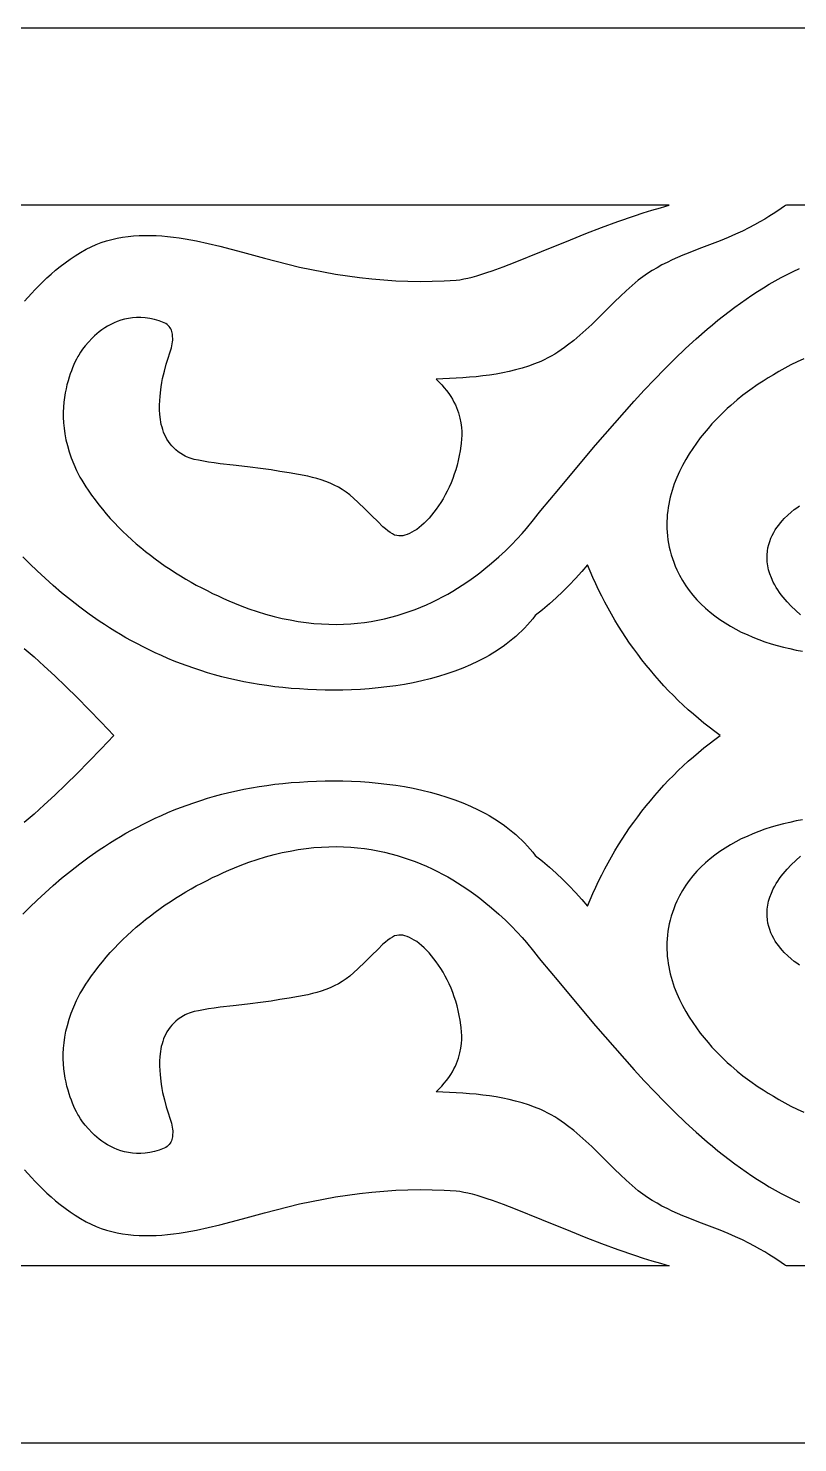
# Model space of a CAD drawing. Extents: x -290 to 290, y -60 to 60.
# Drawn here: x -144.3 to -79.1, y -60 to 60 of the extents above; entities that cross this region are included whole.
import ezdxf

# ---------------------------------------------------------------- set-up
doc = ezdxf.new("R2010")
doc.units = 0
doc.layers.get('DEFPOINTS').update_dxf_attribs({"color": 18, "linetype": 'CONTINUOUS'})

msp = doc.modelspace()

# ---------------------------------------------------------------- linework, layer by layer
at = {"layer": 'DEFPOINTS'}
msp.add_lwpolyline([(-290, -60), (290, -60), (290, 60), (-290, 60)], close=True, dxfattribs=at)
for points in [[(-144.66, 36.86), (-144.07, 37.51), (-143.76, 37.83), (-143.43, 38.16), (-143.1, 38.49), (-142.75, 38.82), (-142.39, 39.15), (-142.01, 39.47), (-141.62, 39.79), (-141.21, 40.1), (-140.79, 40.4), (-140.35, 40.7), (-139.89, 40.98), (-139.42, 41.25), (-139, 41.47), (-138.57, 41.66), (-138.14, 41.82), (-137.7, 41.97), (-137.25, 42.09), (-136.8, 42.2), (-136.34, 42.28), (-135.87, 42.34), (-135.4, 42.39), (-134.93, 42.42), (-134.45, 42.43), (-133.97, 42.43), (-133.49, 42.41), (-133.01, 42.38), (-132.52, 42.34), (-132.03, 42.28), (-131.54, 42.21), (-131.04, 42.14), (-130.55, 42.05), (-130.06, 41.96), (-129.08, 41.75), (-128.1, 41.51), (-127.13, 41.26), (-126.17, 41.01), (-124.31, 40.49), (-123.32, 40.23), (-122.32, 39.98), (-121.32, 39.74), (-120.31, 39.53), (-119.3, 39.33), (-118.28, 39.15), (-117.26, 39), (-116.24, 38.86), (-115.21, 38.74), (-114.19, 38.65), (-113.16, 38.58), (-112.13, 38.54), (-111.11, 38.53), (-110.08, 38.54), (-109.06, 38.57), (-108.03, 38.64), (-107.73, 38.67), (-107.4, 38.73), (-107.05, 38.8), (-106.68, 38.89), (-106.28, 39), (-105.87, 39.13), (-105.44, 39.27), (-105, 39.42), (-104.05, 39.77), (-103.03, 40.17), (-100.81, 41.07), (-98.36, 42.06), (-97.06, 42.58), (-95.72, 43.09), (-94.33, 43.6), (-92.91, 44.09), (-92.19, 44.33), (-91.46, 44.56), (-90.72, 44.78), (-89.98, 45), (-89.98, 45), (-118.62, 45), (-176.77, 45)], [(-21.89, 45), (-80.04, 45), (-80.1, 44.97), (-80.19, 44.91), (-80.48, 44.71), (-80.92, 44.41), (-81.52, 44.02), (-81.88, 43.81), (-82.28, 43.57), (-82.73, 43.33), (-83.22, 43.07), (-83.76, 42.8), (-84.34, 42.53), (-84.98, 42.26), (-85.65, 41.98), (-86.56, 41.63), (-87.47, 41.28), (-88.38, 40.93), (-88.83, 40.74), (-89.27, 40.55), (-89.72, 40.35), (-90.15, 40.14), (-90.59, 39.92), (-91.01, 39.69), (-91.42, 39.45), (-91.83, 39.19), (-92.22, 38.91), (-92.6, 38.62), (-93.12, 38.18), (-93.62, 37.73), (-94.12, 37.27), (-94.61, 36.79), (-95.58, 35.83), (-96.07, 35.35), (-96.55, 34.88), (-97.05, 34.41), (-97.55, 33.96), (-98.06, 33.52), (-98.59, 33.11), (-98.86, 32.91), (-99.13, 32.72), (-99.41, 32.53), (-99.69, 32.36), (-99.98, 32.19), (-100.27, 32.03), (-100.57, 31.88), (-100.87, 31.74), (-101.39, 31.52), (-101.92, 31.33), (-102.46, 31.16), (-103, 31.01), (-103.54, 30.88), (-104.1, 30.76), (-104.66, 30.66), (-105.22, 30.58), (-105.78, 30.51), (-106.35, 30.44), (-106.91, 30.39), (-107.48, 30.35), (-108.62, 30.28), (-109.75, 30.23), (-109.49, 29.99), (-109.26, 29.74), (-109.05, 29.5), (-108.85, 29.26), (-108.67, 29.01), (-108.51, 28.77), (-108.36, 28.53), (-108.23, 28.29), (-108.11, 28.06), (-108.01, 27.82), (-107.92, 27.59), (-107.84, 27.37), (-107.78, 27.15), (-107.72, 26.93), (-107.64, 26.52), (-107.59, 26.13), (-107.57, 25.78), (-107.57, 25.46), (-107.58, 25.18), (-107.63, 24.77), (-107.66, 24.58), (-107.71, 24.16), (-107.78, 23.75), (-107.87, 23.34), (-107.96, 22.94), (-108.08, 22.55), (-108.2, 22.17), (-108.33, 21.8), (-108.48, 21.44), (-108.63, 21.08), (-108.8, 20.74), (-108.97, 20.41), (-109.15, 20.09), (-109.34, 19.78), (-109.53, 19.49), (-109.73, 19.21), (-109.93, 18.94), (-110.14, 18.69), (-110.34, 18.45), (-110.55, 18.22), (-110.76, 18.02), (-110.97, 17.83), (-111.19, 17.65), (-111.39, 17.49), (-111.6, 17.36), (-111.81, 17.24), (-112.01, 17.14), (-112.2, 17.05), (-112.39, 16.99), (-112.58, 16.95), (-112.75, 16.93), (-112.92, 16.93), (-113.08, 16.96), (-113.26, 17.01), (-113.45, 17.1), (-113.64, 17.21), (-113.83, 17.35), (-114.04, 17.52), (-114.25, 17.71), (-114.7, 18.15), (-115.2, 18.65), (-115.76, 19.21), (-116.38, 19.8), (-116.72, 20.1), (-117.07, 20.41), (-117.38, 20.65), (-117.7, 20.87), (-118.03, 21.07), (-118.38, 21.25), (-118.74, 21.41), (-119.1, 21.55), (-119.48, 21.68), (-119.86, 21.79), (-120.24, 21.89), (-120.63, 21.99), (-121.42, 22.15), (-122.21, 22.29), (-122.99, 22.41), (-123.72, 22.53), (-124.42, 22.63), (-125.75, 22.8), (-126.96, 22.94), (-128.06, 23.06), (-128.57, 23.13), (-129.04, 23.19), (-129.48, 23.27), (-129.89, 23.35), (-130.26, 23.43), (-130.6, 23.53), (-130.9, 23.65), (-131.04, 23.71), (-131.17, 23.78), (-131.4, 23.92), (-131.61, 24.07), (-131.81, 24.23), (-131.99, 24.4), (-132.16, 24.57), (-132.31, 24.75), (-132.44, 24.94), (-132.57, 25.14), (-132.67, 25.33), (-132.77, 25.54), (-132.86, 25.74), (-132.93, 25.95), (-132.99, 26.16), (-133.05, 26.38), (-133.09, 26.59), (-133.13, 26.8), (-133.18, 27.22), (-133.2, 27.63), (-133.2, 28.03), (-133.18, 28.41), (-133.15, 28.75), (-133.12, 29.07), (-133.05, 29.58), (-133, 29.94), (-132.94, 30.28), (-132.87, 30.61), (-132.79, 30.92), (-132.64, 31.49), (-132.48, 32.01), (-132.33, 32.47), (-132.2, 32.88), (-132.16, 33.06), (-132.12, 33.23), (-132.09, 33.39), (-132.08, 33.54), (-132.08, 33.68), (-132.09, 33.86), (-132.11, 34.06), (-132.13, 34.17), (-132.16, 34.28), (-132.2, 34.39), (-132.25, 34.5), (-132.31, 34.6), (-132.38, 34.7), (-132.46, 34.79), (-132.56, 34.88), (-132.67, 34.95), (-132.8, 35.01), (-133.22, 35.17), (-133.63, 35.29), (-134.03, 35.37), (-134.42, 35.43), (-134.79, 35.46), (-135.15, 35.46), (-135.5, 35.43), (-135.84, 35.39), (-136.16, 35.32), (-136.48, 35.23), (-136.78, 35.13), (-137.06, 35.01), (-137.34, 34.88), (-137.6, 34.73), (-137.85, 34.58), (-138.09, 34.41), (-138.31, 34.24), (-138.52, 34.07), (-138.72, 33.9), (-138.9, 33.72), (-139.23, 33.38), (-139.51, 33.05), (-139.73, 32.77), (-139.89, 32.53), (-140.05, 32.28), (-140.12, 32.16), (-140.24, 31.93), (-140.4, 31.61), (-140.59, 31.19), (-140.68, 30.95), (-140.78, 30.68), (-140.87, 30.4), (-140.96, 30.09), (-141.05, 29.76), (-141.13, 29.42), (-141.2, 29.06), (-141.26, 28.68), (-141.31, 28.28), (-141.34, 27.87), (-141.36, 27.44), (-141.36, 27), (-141.34, 26.54), (-141.29, 26.07), (-141.23, 25.59), (-141.14, 25.09), (-141.02, 24.59), (-140.87, 24.07), (-140.69, 23.55), (-140.48, 23.02), (-140.23, 22.48), (-140.09, 22.2), (-139.95, 21.93), (-139.79, 21.65), (-139.63, 21.37), (-139.45, 21.09), (-139.26, 20.81), (-138.97, 20.39), (-138.67, 19.99), (-138.36, 19.58), (-138.05, 19.19), (-137.72, 18.8), (-137.38, 18.42), (-137.03, 18.04), (-136.68, 17.67), (-136.31, 17.31), (-135.94, 16.96), (-135.56, 16.61), (-135.18, 16.27), (-134.78, 15.94), (-134.38, 15.61), (-133.98, 15.3), (-133.56, 14.98), (-133.15, 14.68), (-132.72, 14.38), (-132.29, 14.1), (-131.86, 13.81), (-131.42, 13.54), (-130.98, 13.27), (-130.53, 13.02), (-130.08, 12.76), (-129.62, 12.52), (-129.17, 12.29), (-128.71, 12.06), (-128.24, 11.84), (-127.78, 11.63), (-127.31, 11.42), (-126.84, 11.23), (-126.37, 11.04), (-125.64, 10.76), (-124.91, 10.52), (-124.2, 10.3), (-123.49, 10.1), (-122.8, 9.94), (-122.11, 9.8), (-121.44, 9.68), (-120.77, 9.59), (-120.12, 9.51), (-119.47, 9.47), (-118.84, 9.44), (-118.21, 9.43), (-117.6, 9.45), (-116.99, 9.48), (-116.4, 9.53), (-115.82, 9.6), (-115.24, 9.68), (-114.68, 9.79), (-114.13, 9.9), (-113.59, 10.04), (-113.05, 10.18), (-112.53, 10.34), (-112.02, 10.51), (-111.53, 10.7), (-111.04, 10.89), (-110.56, 11.09), (-110.09, 11.31), (-109.64, 11.53), (-109.19, 11.76), (-108.76, 12), (-108.34, 12.25), (-107.93, 12.5), (-107.53, 12.75), (-107.14, 13.01), (-106.76, 13.27), (-106.39, 13.54), (-106.04, 13.81), (-105.69, 14.08), (-105.04, 14.62), (-104.43, 15.15), (-103.87, 15.68), (-103.35, 16.19), (-102.88, 16.68), (-102.46, 17.14), (-102.09, 17.57), (-101.49, 18.3), (-101.08, 18.82), (-100.87, 19.09), (-99.35, 20.89), (-97.8, 22.74), (-96.22, 24.62), (-95.41, 25.56), (-94.6, 26.5), (-93.77, 27.44), (-92.94, 28.37), (-92.09, 29.29), (-91.23, 30.2), (-90.37, 31.09), (-89.49, 31.97), (-88.59, 32.82), (-87.69, 33.65), (-86.77, 34.46), (-86.31, 34.85), (-85.84, 35.23), (-85.37, 35.61), (-84.9, 35.98), (-84.42, 36.33), (-83.94, 36.69), (-83.46, 37.03), (-82.97, 37.36), (-82.48, 37.68), (-81.99, 37.99), (-81.49, 38.29), (-80.99, 38.58), (-80.48, 38.85), (-79.97, 39.12), (-79.46, 39.37), (-78.94, 39.62)], [(-78.55, 31.97), (-79.11, 31.71), (-79.65, 31.44), (-80.17, 31.17), (-80.67, 30.89), (-81.14, 30.61), (-81.59, 30.34), (-82.02, 30.07), (-82.42, 29.81), (-83.13, 29.31), (-83.72, 28.87), (-84.2, 28.49), (-84.75, 28.01), (-85.05, 27.74), (-85.37, 27.44), (-85.69, 27.13), (-86.01, 26.79), (-86.35, 26.43), (-86.68, 26.05), (-87.01, 25.66), (-87.34, 25.24), (-87.66, 24.81), (-87.98, 24.36), (-88.28, 23.89), (-88.57, 23.41), (-88.85, 22.91), (-89.1, 22.4), (-89.34, 21.88), (-89.55, 21.34), (-89.64, 21.06), (-89.73, 20.78), (-89.81, 20.5), (-89.89, 20.22), (-89.95, 19.93), (-90.01, 19.64), (-90.06, 19.35), (-90.1, 19.06), (-90.14, 18.76), (-90.16, 18.46), (-90.17, 18.16), (-90.18, 17.85), (-90.17, 17.55), (-90.15, 17.24), (-90.12, 16.93), (-90.08, 16.61), (-90.03, 16.3), (-89.97, 15.98), (-89.89, 15.66), (-89.8, 15.34), (-89.7, 15.02), (-89.59, 14.7), (-89.46, 14.37), (-89.32, 14.05), (-89.1, 13.59), (-88.85, 13.14), (-88.58, 12.71), (-88.28, 12.3), (-87.97, 11.91), (-87.63, 11.52), (-87.28, 11.16), (-86.9, 10.81), (-86.51, 10.47), (-86.1, 10.15), (-85.68, 9.85), (-85.24, 9.56), (-84.79, 9.29), (-84.33, 9.03), (-83.86, 8.78), (-83.37, 8.56), (-82.88, 8.34), (-82.37, 8.14), (-81.86, 7.96), (-81.34, 7.79), (-80.82, 7.63), (-80.29, 7.49), (-79.76, 7.37), (-79.22, 7.25), (-78.68, 7.16)], [(-78.84, 10.25), (-79.24, 10.61), (-79.62, 10.97), (-79.98, 11.35), (-80.31, 11.74), (-80.47, 11.94), (-80.62, 12.14), (-80.77, 12.35), (-80.9, 12.57), (-81.03, 12.79), (-81.15, 13.01), (-81.31, 13.37), (-81.44, 13.72), (-81.55, 14.06), (-81.62, 14.4), (-81.66, 14.72), (-81.68, 15.04), (-81.67, 15.34), (-81.65, 15.64), (-81.6, 15.92), (-81.53, 16.2), (-81.45, 16.47), (-81.35, 16.73), (-81.24, 16.97), (-81.11, 17.21), (-80.98, 17.44), (-80.84, 17.65), (-80.69, 17.85), (-80.54, 18.05), (-80.38, 18.23), (-80.23, 18.4), (-79.92, 18.7), (-79.63, 18.96), (-79.38, 19.17), (-79.16, 19.32), (-78.94, 19.48)], [(-144.79, -15.17), (-144.2, -14.57), (-143.57, -13.96), (-142.91, -13.35), (-142.22, -12.73), (-141.51, -12.11), (-140.76, -11.5), (-139.97, -10.89), (-139.16, -10.29), (-138.31, -9.7), (-137.88, -9.41), (-137.43, -9.13), (-136.98, -8.85), (-136.52, -8.57), (-136.05, -8.3), (-135.57, -8.03), (-135.08, -7.77), (-134.58, -7.51), (-134.08, -7.26), (-133.56, -7.01), (-133.04, -6.78), (-132.51, -6.54), (-131.97, -6.32), (-131.42, -6.1), (-130.86, -5.9), (-130.29, -5.7), (-129.71, -5.51), (-129.13, -5.32), (-128.53, -5.15), (-127.92, -4.99), (-127.31, -4.83), (-126.68, -4.69), (-126.05, -4.56), (-125.41, -4.44), (-124.75, -4.32), (-124.09, -4.23), (-123.41, -4.14), (-122.73, -4.06), (-122.03, -4), (-121.32, -3.95), (-120.61, -3.9), (-119.88, -3.87), (-119.14, -3.85), (-118.4, -3.85), (-117.66, -3.85), (-116.91, -3.88), (-116.16, -3.91), (-115.41, -3.96), (-114.66, -4.03), (-113.91, -4.12), (-113.17, -4.22), (-112.43, -4.34), (-111.69, -4.47), (-110.96, -4.63), (-110.24, -4.8), (-109.53, -5), (-108.83, -5.22), (-108.15, -5.45), (-107.47, -5.71), (-106.82, -5.99), (-106.17, -6.3), (-105.55, -6.63), (-105.24, -6.8), (-104.94, -6.98), (-104.65, -7.16), (-104.36, -7.36), (-104.07, -7.55), (-103.79, -7.76), (-103.52, -7.97), (-103.25, -8.19), (-102.99, -8.41), (-102.73, -8.64), (-102.48, -8.88), (-102.24, -9.12), (-102, -9.38), (-101.78, -9.63), (-101.55, -9.9), (-101.34, -10.17), (-100.73, -10.66), (-100.14, -11.17), (-99.57, -11.68), (-99.01, -12.22), (-98.46, -12.76), (-97.92, -13.33), (-97.4, -13.9), (-96.9, -14.49), (-96.68, -13.95), (-96.45, -13.41), (-96.21, -12.87), (-95.96, -12.35), (-95.7, -11.82), (-95.44, -11.3), (-95.16, -10.79), (-94.88, -10.28), (-94.58, -9.78), (-94.28, -9.28), (-93.97, -8.79), (-93.65, -8.31), (-93.33, -7.83), (-92.99, -7.36), (-92.65, -6.89), (-92.3, -6.43), (-91.94, -5.98), (-91.57, -5.53), (-91.2, -5.09), (-90.81, -4.65), (-90.42, -4.22), (-90.03, -3.8), (-89.62, -3.39), (-89.21, -2.98), (-88.79, -2.58), (-88.36, -2.19), (-87.93, -1.81), (-87.48, -1.43), (-87.04, -1.06), (-86.58, -0.7), (-86.12, -0.35), (-85.65, 0), (-86.12, 0.35), (-86.58, 0.7), (-87.04, 1.06), (-87.48, 1.43), (-87.93, 1.81), (-88.36, 2.19), (-88.79, 2.58), (-89.21, 2.98), (-89.62, 3.39), (-90.03, 3.8), (-90.42, 4.22), (-90.81, 4.65), (-91.2, 5.09), (-91.57, 5.53), (-91.94, 5.98), (-92.3, 6.43), (-92.65, 6.89), (-92.99, 7.36), (-93.33, 7.83), (-93.65, 8.31), (-93.97, 8.79), (-94.28, 9.28), (-94.58, 9.78), (-94.88, 10.28), (-95.16, 10.79), (-95.44, 11.3), (-95.7, 11.82), (-95.96, 12.35), (-96.21, 12.87), (-96.45, 13.41), (-96.68, 13.95), (-96.9, 14.49), (-97.4, 13.9), (-97.92, 13.33), (-98.46, 12.76), (-99.01, 12.22), (-99.57, 11.68), (-100.14, 11.17), (-100.73, 10.66), (-101.34, 10.17), (-101.55, 9.9), (-101.78, 9.63), (-102, 9.38), (-102.24, 9.12), (-102.48, 8.88), (-102.73, 8.64), (-102.99, 8.41), (-103.25, 8.19), (-103.52, 7.97), (-103.79, 7.76), (-104.07, 7.55), (-104.36, 7.36), (-104.65, 7.16), (-104.94, 6.98), (-105.24, 6.8), (-105.55, 6.63), (-106.17, 6.3), (-106.82, 5.99), (-107.47, 5.71), (-108.15, 5.45), (-108.83, 5.22), (-109.53, 5), (-110.24, 4.8), (-110.96, 4.63), (-111.69, 4.47), (-112.43, 4.34), (-113.17, 4.22), (-113.91, 4.12), (-114.66, 4.03), (-115.41, 3.96), (-116.16, 3.91), (-116.91, 3.88), (-117.66, 3.85), (-118.4, 3.85), (-119.14, 3.85), (-119.88, 3.87), (-120.61, 3.9), (-121.32, 3.95), (-122.03, 4), (-122.73, 4.06), (-123.41, 4.14), (-124.09, 4.23), (-124.75, 4.32), (-125.41, 4.44), (-126.05, 4.56), (-126.68, 4.69), (-127.31, 4.83), (-127.92, 4.99), (-128.53, 5.15), (-129.13, 5.32), (-129.71, 5.51), (-130.29, 5.7), (-130.86, 5.9), (-131.42, 6.1), (-131.97, 6.32), (-132.51, 6.54), (-133.04, 6.78), (-133.56, 7.01), (-134.08, 7.26), (-134.58, 7.51), (-135.08, 7.77), (-135.57, 8.03), (-136.05, 8.3), (-136.52, 8.57), (-136.98, 8.85), (-137.43, 9.13), (-137.88, 9.41), (-138.31, 9.7), (-139.16, 10.29), (-139.97, 10.89), (-140.76, 11.5), (-141.51, 12.11), (-142.22, 12.73), (-142.91, 13.35), (-143.57, 13.96), (-144.2, 14.57), (-144.79, 15.17)], [(-144.67, 7.37), (-143.84, 6.66), (-142.98, 5.88), (-142.09, 5.05), (-141.16, 4.16), (-140.19, 3.21), (-139.19, 2.2), (-138.15, 1.13), (-137.08, 0), (-138.15, -1.13), (-139.19, -2.2), (-140.19, -3.21), (-141.16, -4.16), (-142.09, -5.05), (-142.98, -5.88), (-143.84, -6.66), (-144.67, -7.37)], [(-78.68, -7.16), (-79.22, -7.25), (-79.76, -7.37), (-80.29, -7.49), (-80.82, -7.63), (-81.34, -7.79), (-81.86, -7.96), (-82.37, -8.14), (-82.88, -8.34), (-83.37, -8.56), (-83.86, -8.78), (-84.33, -9.03), (-84.79, -9.29), (-85.24, -9.56), (-85.68, -9.85), (-86.1, -10.15), (-86.51, -10.47), (-86.9, -10.81), (-87.28, -11.16), (-87.63, -11.52), (-87.97, -11.91), (-88.28, -12.3), (-88.58, -12.71), (-88.85, -13.14), (-89.1, -13.59), (-89.32, -14.05), (-89.46, -14.37), (-89.59, -14.7), (-89.7, -15.02), (-89.8, -15.34), (-89.89, -15.66), (-89.97, -15.98), (-90.03, -16.3), (-90.08, -16.61), (-90.12, -16.93), (-90.15, -17.24), (-90.17, -17.55), (-90.18, -17.85), (-90.17, -18.16), (-90.16, -18.46), (-90.14, -18.76), (-90.1, -19.06), (-90.06, -19.35), (-90.01, -19.64), (-89.95, -19.93), (-89.89, -20.22), (-89.81, -20.5), (-89.73, -20.78), (-89.55, -21.34), (-89.34, -21.88), (-89.1, -22.4), (-88.85, -22.91), (-88.57, -23.41), (-88.28, -23.89), (-87.98, -24.36), (-87.66, -24.81), (-87.34, -25.24), (-87.01, -25.66), (-86.68, -26.05), (-86.35, -26.43), (-86.01, -26.79), (-85.69, -27.13), (-85.37, -27.44), (-85.05, -27.74), (-84.75, -28.01), (-84.2, -28.49), (-83.72, -28.87), (-83.13, -29.31), (-82.42, -29.81), (-82.02, -30.07), (-81.59, -30.34), (-81.14, -30.61), (-80.67, -30.89), (-80.17, -31.17), (-79.65, -31.44), (-79.11, -31.71), (-78.55, -31.97)], [(-21.89, -45), (-80.04, -45), (-80.1, -44.97), (-80.19, -44.91), (-80.48, -44.71), (-80.92, -44.41), (-81.52, -44.02), (-81.88, -43.81), (-82.28, -43.57), (-82.73, -43.33), (-83.22, -43.07), (-83.76, -42.8), (-84.34, -42.53), (-84.98, -42.26), (-85.65, -41.98), (-86.56, -41.63), (-87.47, -41.28), (-88.38, -40.93), (-88.83, -40.74), (-89.27, -40.55), (-89.72, -40.35), (-90.15, -40.14), (-90.59, -39.92), (-91.01, -39.69), (-91.42, -39.45), (-91.83, -39.19), (-92.22, -38.91), (-92.6, -38.62), (-93.12, -38.18), (-93.62, -37.73), (-94.12, -37.27), (-94.61, -36.79), (-95.58, -35.83), (-96.07, -35.35), (-96.55, -34.88), (-97.05, -34.41), (-97.55, -33.96), (-98.06, -33.52), (-98.59, -33.11), (-98.86, -32.91), (-99.13, -32.72), (-99.41, -32.53), (-99.69, -32.36), (-99.98, -32.19), (-100.27, -32.03), (-100.57, -31.88), (-100.87, -31.74), (-101.39, -31.52), (-101.92, -31.33), (-102.46, -31.16), (-103, -31.01), (-103.54, -30.88), (-104.1, -30.76), (-104.66, -30.66), (-105.22, -30.58), (-105.78, -30.51), (-106.35, -30.44), (-106.91, -30.39), (-107.48, -30.35), (-108.62, -30.28), (-109.75, -30.23), (-109.49, -29.99), (-109.26, -29.74), (-109.05, -29.5), (-108.85, -29.26), (-108.67, -29.01), (-108.51, -28.77), (-108.36, -28.53), (-108.23, -28.29), (-108.11, -28.06), (-108.01, -27.82), (-107.92, -27.59), (-107.84, -27.37), (-107.78, -27.15), (-107.72, -26.93), (-107.64, -26.52), (-107.59, -26.13), (-107.57, -25.78), (-107.57, -25.46), (-107.58, -25.18), (-107.63, -24.77), (-107.66, -24.58), (-107.71, -24.16), (-107.78, -23.75), (-107.87, -23.34), (-107.96, -22.94), (-108.08, -22.55), (-108.2, -22.17), (-108.33, -21.8), (-108.48, -21.44), (-108.63, -21.08), (-108.8, -20.74), (-108.97, -20.41), (-109.15, -20.09), (-109.34, -19.78), (-109.53, -19.49), (-109.73, -19.21), (-109.93, -18.94), (-110.14, -18.69), (-110.34, -18.45), (-110.55, -18.22), (-110.76, -18.02), (-110.97, -17.83), (-111.19, -17.65), (-111.39, -17.49), (-111.6, -17.36), (-111.81, -17.24), (-112.01, -17.14), (-112.2, -17.05), (-112.39, -16.99), (-112.58, -16.95), (-112.75, -16.93), (-112.92, -16.93), (-113.08, -16.96), (-113.26, -17.01), (-113.45, -17.1), (-113.64, -17.21), (-113.83, -17.35), (-114.04, -17.52), (-114.25, -17.71), (-114.7, -18.15), (-115.2, -18.65), (-115.76, -19.21), (-116.38, -19.8), (-116.72, -20.1), (-117.07, -20.41), (-117.38, -20.65), (-117.7, -20.87), (-118.03, -21.07), (-118.38, -21.25), (-118.74, -21.41), (-119.1, -21.55), (-119.48, -21.68), (-119.86, -21.79), (-120.24, -21.89), (-120.63, -21.99), (-121.42, -22.15), (-122.21, -22.29), (-122.99, -22.41), (-123.72, -22.53), (-124.42, -22.63), (-125.75, -22.8), (-126.96, -22.94), (-128.06, -23.06), (-128.57, -23.13), (-129.04, -23.19), (-129.48, -23.27), (-129.89, -23.35), (-130.26, -23.43), (-130.6, -23.53), (-130.9, -23.65), (-131.04, -23.71), (-131.17, -23.78), (-131.4, -23.92), (-131.61, -24.07), (-131.81, -24.23), (-131.99, -24.4), (-132.16, -24.57), (-132.31, -24.75), (-132.44, -24.94), (-132.57, -25.14), (-132.67, -25.33), (-132.77, -25.54), (-132.86, -25.74), (-132.93, -25.95), (-132.99, -26.16), (-133.05, -26.38), (-133.09, -26.59), (-133.13, -26.8), (-133.18, -27.22), (-133.2, -27.63), (-133.2, -28.03), (-133.18, -28.41), (-133.15, -28.75), (-133.12, -29.07), (-133.05, -29.58), (-133, -29.94), (-132.94, -30.28), (-132.87, -30.61), (-132.79, -30.92), (-132.64, -31.49), (-132.48, -32.01), (-132.33, -32.47), (-132.2, -32.88), (-132.16, -33.06), (-132.12, -33.23), (-132.09, -33.39), (-132.08, -33.54), (-132.08, -33.68), (-132.09, -33.86), (-132.11, -34.06), (-132.13, -34.17), (-132.16, -34.28), (-132.2, -34.39), (-132.25, -34.5), (-132.31, -34.6), (-132.38, -34.7), (-132.46, -34.79), (-132.56, -34.88), (-132.67, -34.95), (-132.8, -35.01), (-133.22, -35.17), (-133.63, -35.29), (-134.03, -35.37), (-134.42, -35.43), (-134.79, -35.46), (-135.15, -35.46), (-135.5, -35.43), (-135.84, -35.39), (-136.16, -35.32), (-136.48, -35.23), (-136.78, -35.13), (-137.06, -35.01), (-137.34, -34.88), (-137.6, -34.73), (-137.85, -34.58), (-138.09, -34.41), (-138.31, -34.24), (-138.52, -34.07), (-138.72, -33.9), (-138.9, -33.72), (-139.23, -33.38), (-139.51, -33.05), (-139.73, -32.77), (-139.89, -32.53), (-140.05, -32.28), (-140.12, -32.16), (-140.24, -31.93), (-140.4, -31.61), (-140.59, -31.19), (-140.68, -30.95), (-140.78, -30.68), (-140.87, -30.4), (-140.96, -30.09), (-141.05, -29.76), (-141.13, -29.42), (-141.2, -29.06), (-141.26, -28.68), (-141.31, -28.28), (-141.34, -27.87), (-141.36, -27.44), (-141.36, -27), (-141.34, -26.54), (-141.29, -26.07), (-141.23, -25.59), (-141.14, -25.09), (-141.02, -24.59), (-140.87, -24.07), (-140.69, -23.55), (-140.48, -23.02), (-140.23, -22.48), (-140.09, -22.2), (-139.95, -21.93), (-139.79, -21.65), (-139.63, -21.37), (-139.45, -21.09), (-139.26, -20.81), (-138.97, -20.39), (-138.67, -19.99), (-138.36, -19.58), (-138.05, -19.19), (-137.72, -18.8), (-137.38, -18.42), (-137.03, -18.04), (-136.68, -17.67), (-136.31, -17.31), (-135.94, -16.96), (-135.56, -16.61), (-135.18, -16.27), (-134.78, -15.94), (-134.38, -15.61), (-133.98, -15.3), (-133.56, -14.98), (-133.15, -14.68), (-132.72, -14.38), (-132.29, -14.1), (-131.86, -13.81), (-131.42, -13.54), (-130.98, -13.27), (-130.53, -13.02), (-130.08, -12.76), (-129.62, -12.52), (-129.17, -12.29), (-128.71, -12.06), (-128.24, -11.84), (-127.78, -11.63), (-127.31, -11.42), (-126.84, -11.23), (-126.37, -11.04), (-125.64, -10.76), (-124.91, -10.52), (-124.2, -10.3), (-123.49, -10.1), (-122.8, -9.94), (-122.11, -9.8), (-121.44, -9.68), (-120.77, -9.59), (-120.12, -9.51), (-119.47, -9.47), (-118.84, -9.44), (-118.21, -9.43), (-117.6, -9.45), (-116.99, -9.48), (-116.4, -9.53), (-115.82, -9.6), (-115.24, -9.68), (-114.68, -9.79), (-114.13, -9.9), (-113.59, -10.04), (-113.05, -10.18), (-112.53, -10.34), (-112.02, -10.51), (-111.53, -10.7), (-111.04, -10.89), (-110.56, -11.09), (-110.09, -11.31), (-109.64, -11.53), (-109.19, -11.76), (-108.76, -12), (-108.34, -12.25), (-107.93, -12.5), (-107.53, -12.75), (-107.14, -13.01), (-106.76, -13.27), (-106.39, -13.54), (-106.04, -13.81), (-105.69, -14.08), (-105.04, -14.62), (-104.43, -15.15), (-103.87, -15.68), (-103.35, -16.19), (-102.88, -16.68), (-102.46, -17.14), (-102.09, -17.57), (-101.49, -18.3), (-101.08, -18.82), (-100.87, -19.09), (-99.35, -20.89), (-97.8, -22.74), (-96.22, -24.62), (-95.41, -25.56), (-94.6, -26.5), (-93.77, -27.44), (-92.94, -28.37), (-92.09, -29.29), (-91.23, -30.2), (-90.37, -31.09), (-89.49, -31.97), (-88.59, -32.82), (-87.69, -33.65), (-86.77, -34.46), (-86.31, -34.85), (-85.84, -35.23), (-85.37, -35.61), (-84.9, -35.98), (-84.42, -36.33), (-83.94, -36.69), (-83.46, -37.03), (-82.97, -37.36), (-82.48, -37.68), (-81.99, -37.99), (-81.49, -38.29), (-80.99, -38.58), (-80.48, -38.85), (-79.97, -39.12), (-79.46, -39.37), (-78.94, -39.62)], [(-78.94, -19.48), (-79.16, -19.32), (-79.38, -19.17), (-79.63, -18.96), (-79.92, -18.7), (-80.23, -18.4), (-80.38, -18.23), (-80.54, -18.05), (-80.69, -17.85), (-80.84, -17.65), (-80.98, -17.44), (-81.11, -17.21), (-81.24, -16.97), (-81.35, -16.73), (-81.45, -16.47), (-81.53, -16.2), (-81.6, -15.92), (-81.65, -15.64), (-81.67, -15.34), (-81.68, -15.04), (-81.66, -14.72), (-81.62, -14.4), (-81.55, -14.06), (-81.44, -13.72), (-81.31, -13.37), (-81.15, -13.01), (-81.03, -12.79), (-80.9, -12.57), (-80.77, -12.35), (-80.62, -12.14), (-80.47, -11.94), (-80.31, -11.74), (-79.98, -11.35), (-79.62, -10.97), (-79.24, -10.61), (-78.84, -10.25)], [(-144.66, -36.86), (-144.07, -37.51), (-143.76, -37.83), (-143.43, -38.16), (-143.1, -38.49), (-142.75, -38.82), (-142.39, -39.15), (-142.01, -39.47), (-141.62, -39.79), (-141.21, -40.1), (-140.79, -40.4), (-140.35, -40.7), (-139.89, -40.98), (-139.42, -41.25), (-139, -41.47), (-138.57, -41.66), (-138.14, -41.82), (-137.7, -41.97), (-137.25, -42.09), (-136.8, -42.2), (-136.34, -42.28), (-135.87, -42.34), (-135.4, -42.39), (-134.93, -42.42), (-134.45, -42.43), (-133.97, -42.43), (-133.49, -42.41), (-133.01, -42.38), (-132.52, -42.34), (-132.03, -42.28), (-131.54, -42.21), (-131.04, -42.14), (-130.55, -42.05), (-130.06, -41.96), (-129.08, -41.75), (-128.1, -41.51), (-127.13, -41.26), (-126.17, -41.01), (-124.31, -40.49), (-123.32, -40.23), (-122.32, -39.98), (-121.32, -39.74), (-120.31, -39.53), (-119.3, -39.33), (-118.28, -39.15), (-117.26, -39), (-116.24, -38.86), (-115.21, -38.74), (-114.19, -38.65), (-113.16, -38.58), (-112.13, -38.54), (-111.11, -38.53), (-110.08, -38.54), (-109.06, -38.57), (-108.03, -38.64), (-107.73, -38.67), (-107.4, -38.73), (-107.05, -38.8), (-106.68, -38.89), (-106.28, -39), (-105.87, -39.13), (-105.44, -39.27), (-105, -39.42), (-104.05, -39.77), (-103.03, -40.17), (-100.81, -41.07), (-98.36, -42.06), (-97.06, -42.58), (-95.72, -43.09), (-94.33, -43.6), (-92.91, -44.09), (-92.19, -44.33), (-91.46, -44.56), (-90.72, -44.78), (-89.98, -45), (-89.98, -45), (-118.62, -45), (-176.77, -45)]]:
    msp.add_lwpolyline(points, dxfattribs=at)

doc.saveas('drawing.dxf')
